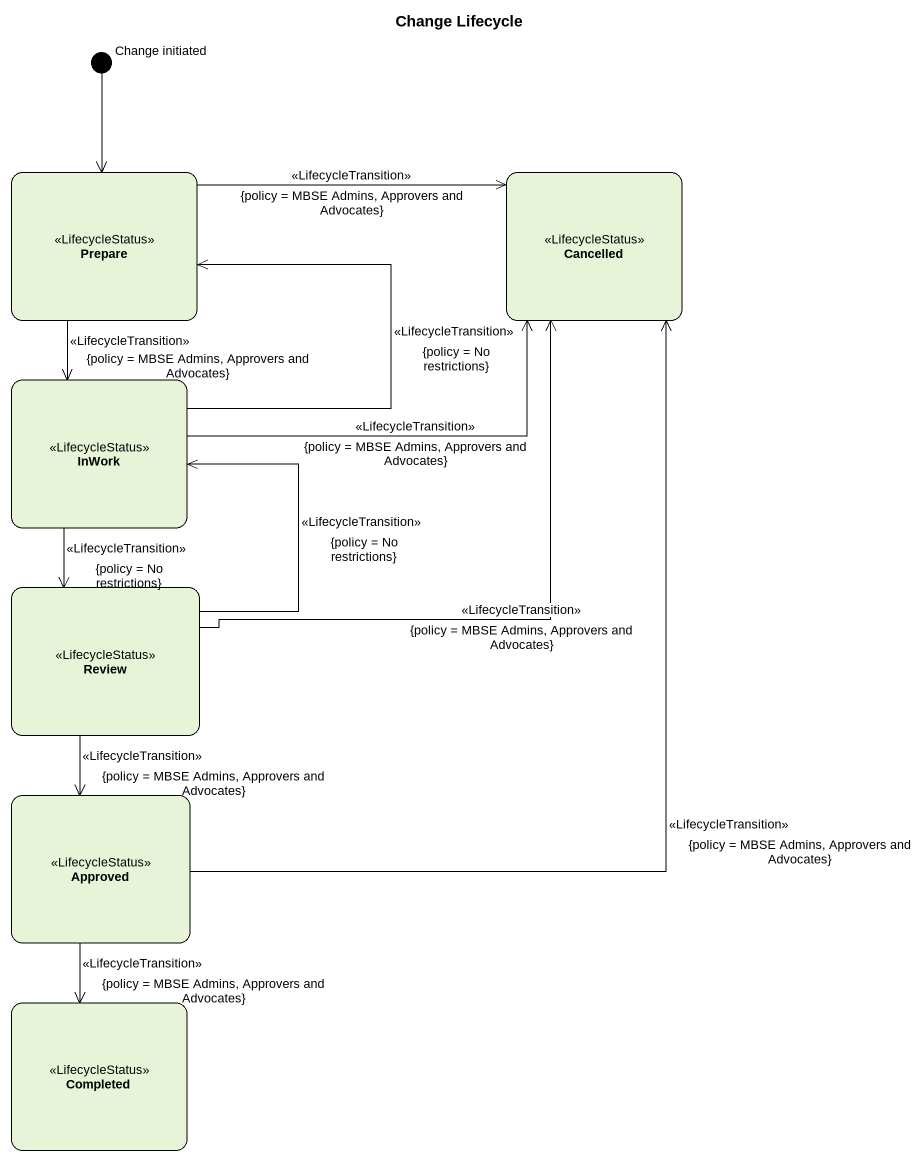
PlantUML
@startuml
title Change Lifecycle
hide empty description
state "Change initiated" as Change_initiated <<start>>
state Prepare <<LifecycleStatus>>
state Cancelled <<LifecycleStatus>>
state InWork <<LifecycleStatus>>
state Review <<LifecycleStatus>>
state Approved <<LifecycleStatus>>
state Completed <<LifecycleStatus>>
Change_initiated --> Prepare
Prepare -right-> Cancelled : <<LifecycleTransition>>\n{policy = MBSE Admins, Approvers and Advocates}
Prepare --> InWork : <<LifecycleTransition>>\n{policy = MBSE Admins, Approvers and Advocates}
InWork -up-> Prepare : <<LifecycleTransition>>\n{policy = No restrictions}
InWork -right-> Cancelled : <<LifecycleTransition>>\n{policy = MBSE Admins, Approvers and Advocates}
InWork --> Review : <<LifecycleTransition>>\n{policy = No restrictions}
Review -up-> Cancelled : <<LifecycleTransition>>\n{policy = MBSE Admins, Approvers and Advocates}
Review -up-> InWork : <<LifecycleTransition>>\n{policy = No restrictions}
Review --> Approved : <<LifecycleTransition>>\n{policy = MBSE Admins, Approvers and Advocates}
Approved -up-> Cancelled : <<LifecycleTransition>>\n{policy = MBSE Admins, Approvers and Advocates}
Approved --> Completed : <<LifecycleTransition>>\n{policy = MBSE Admins, Approvers and Advocates}
@enduml
